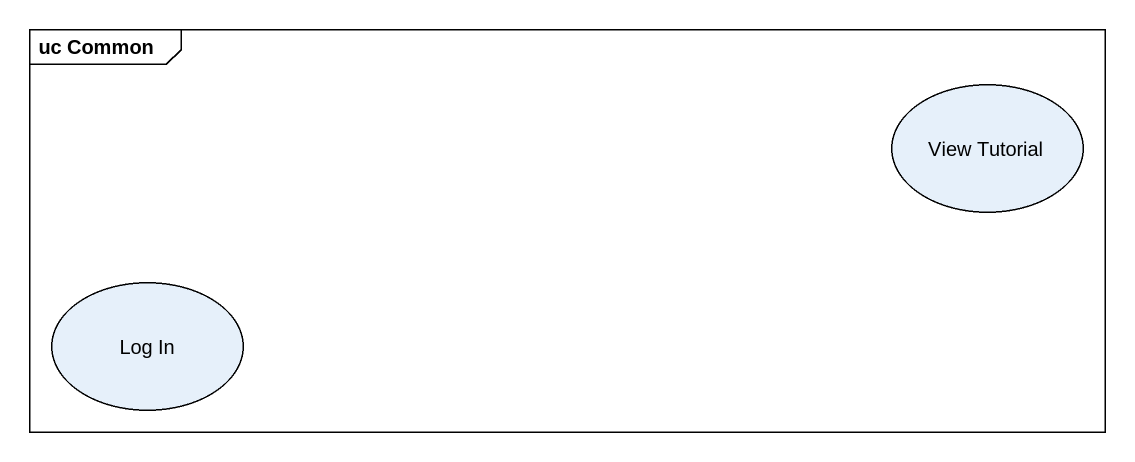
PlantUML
@startuml
mainframe uc Common
usecase "View Tutorial" as View_Tutorial
usecase "Log In" as Log_In
@enduml
